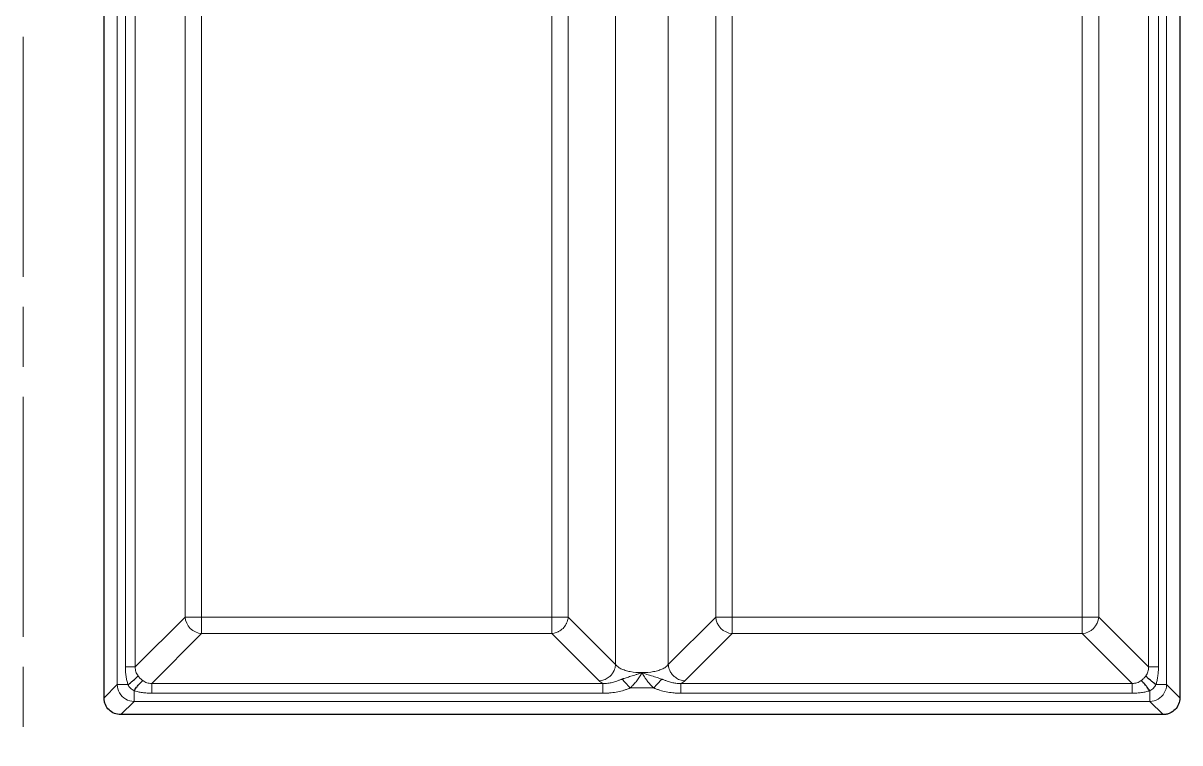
# Model space of a CAD drawing. Header units: millimetres. Extents: x 0 to 1486, y 0 to 1051.
# Drawn here: x 644.75 to 678.86, y 322.88 to 344.12 of the extents above; entities that cross this region are included whole.
import ezdxf

# ---------------------------------------------------------------- set-up
doc = ezdxf.new("R2010")
doc.units = ezdxf.units.MM
doc.header["$LTSCALE"] = 1.25
doc.linetypes.add('CHAIN', pattern=[0.3543, 0.2362, -0.0295, 0.0591, -0.0295])
for name, color, linetype, lineweight, true_color in [('Mittellinie(DIN)', 7, 'CHAIN', 15, 0x262659), ('Sichtbare Kanten(DIN)', 7, 'Continuous', 25, 0x262659), ('Sichtbare tangentiale Kanten(DIN)', 7, 'Continuous', 15, 0x1a1a3e)]:
    doc.layers.add(name, color=color, linetype=linetype, lineweight=lineweight, true_color=true_color)

msp = doc.modelspace()

# ---------------------------------------------------------------- linework, layer by layer
at = {"layer": 'Mittellinie(DIN)', "ltscale": 23.990969}
msp.add_line((644.7485, 418.0922), (644.7485, 136.0435), dxfattribs=at)
at = {"layer": 'Sichtbare Kanten(DIN)'}
for p, q in [((647.1335, 324.209), (647.1335, 375.0887)), ((678.8635, 375.0887), (678.8635, 324.209)), ((678.3683, 323.7139), (647.6286, 323.7139))]:
    msp.add_line(p, q, dxfattribs=at)
for points, knots in [([(647.8397, 324.5991), (647.8555, 324.6108), (647.8711, 324.6224), (647.8864, 324.634), (647.9054, 324.6485), (647.924, 324.6629), (647.9417, 324.6769), (647.9524, 324.6854), (647.9628, 324.6937), (647.9728, 324.7019), (647.993, 324.7183), (648.0119, 324.7341), (648.0292, 324.7492), (648.0466, 324.7642), (648.0623, 324.7784), (648.0763, 324.7916), (648.0833, 324.7982), (648.0898, 324.8045), (648.0959, 324.8106), (648.1059, 324.8206), (648.1147, 324.8299), (648.122, 324.8383), (648.1279, 324.8451), (648.1328, 324.8512), (648.1368, 324.8567)], [-1.0769104, -1.0769104, -1.0769104, -1.0769104, -0.9572537, -0.9572537, -0.9572537, -0.8077, -0.8077, -0.8077, -0.7179403, -0.7179403, -0.7179403, -0.5384552, -0.5384552, -0.5384552, -0.3589701, -0.3589701, -0.3589701, -0.2692104, -0.2692104, -0.2692104, -0.1196567, -0.1196567, -0.1196567, 0, 0, 0, 0]), ([(678.1573, 324.5991), (678.1414, 324.6108), (678.1258, 324.6224), (678.1106, 324.634), (678.0915, 324.6485), (678.073, 324.6629), (678.0552, 324.6769), (678.0445, 324.6854), (678.0342, 324.6937), (678.0241, 324.7019), (678.0039, 324.7183), (677.985, 324.7341), (677.9677, 324.7492), (677.9504, 324.7642), (677.9346, 324.7784), (677.9206, 324.7916), (677.9136, 324.7982), (677.9071, 324.8045), (677.9011, 324.8106), (677.891, 324.8206), (677.8822, 324.8299), (677.8749, 324.8383), (677.869, 324.8451), (677.8641, 324.8512), (677.8601, 324.8567)], [-1.0769104, -1.0769104, -1.0769104, -1.0769104, -0.9572537, -0.9572537, -0.9572537, -0.8077, -0.8077, -0.8077, -0.7179403, -0.7179403, -0.7179403, -0.5384552, -0.5384552, -0.5384552, -0.3589701, -0.3589701, -0.3589701, -0.2692104, -0.2692104, -0.2692104, -0.1196567, -0.1196567, -0.1196567, 0, 0, 0, 0]), ([(648.0187, 324.4201), (648.0304, 324.4359), (648.042, 324.4515), (648.0536, 324.4668), (648.0681, 324.4858), (648.0825, 324.5044), (648.0965, 324.5221), (648.105, 324.5328), (648.1133, 324.5432), (648.1215, 324.5532), (648.1379, 324.5734), (648.1537, 324.5923), (648.1687, 324.6096), (648.1838, 324.627), (648.198, 324.6427), (648.2112, 324.6567), (648.2178, 324.6637), (648.2241, 324.6702), (648.2302, 324.6763), (648.2402, 324.6863), (648.2495, 324.6951), (648.2579, 324.7024), (648.2647, 324.7083), (648.2708, 324.7132), (648.2763, 324.7172)], [-1.0769104, -1.0769104, -1.0769104, -1.0769104, -0.9572537, -0.9572537, -0.9572537, -0.8077, -0.8077, -0.8077, -0.7179403, -0.7179403, -0.7179403, -0.5384552, -0.5384552, -0.5384552, -0.3589701, -0.3589701, -0.3589701, -0.2692104, -0.2692104, -0.2692104, -0.1196567, -0.1196567, -0.1196567, 0, 0, 0, 0]), ([(677.9782, 324.4201), (677.9666, 324.4359), (677.9549, 324.4515), (677.9433, 324.4668), (677.9288, 324.4858), (677.9145, 324.5044), (677.9004, 324.5221), (677.892, 324.5328), (677.8836, 324.5432), (677.8754, 324.5532), (677.859, 324.5734), (677.8432, 324.5923), (677.8282, 324.6096), (677.8131, 324.627), (677.7989, 324.6427), (677.7857, 324.6567), (677.7791, 324.6637), (677.7728, 324.6702), (677.7668, 324.6763), (677.7567, 324.6863), (677.7474, 324.6951), (677.739, 324.7024), (677.7323, 324.7083), (677.7261, 324.7132), (677.7206, 324.7172)], [-1.0769104, -1.0769104, -1.0769104, -1.0769104, -0.9572537, -0.9572537, -0.9572537, -0.8077, -0.8077, -0.8077, -0.7179403, -0.7179403, -0.7179403, -0.5384552, -0.5384552, -0.5384552, -0.3589701, -0.3589701, -0.3589701, -0.2692104, -0.2692104, -0.2692104, -0.1196567, -0.1196567, -0.1196567, 0, 0, 0, 0]), ([(647.6286, 323.7139), (647.5646, 323.7139), (647.5002, 323.7263), (647.3823, 323.7741), (647.3286, 323.8091), (647.2377, 323.8972), (647.201, 323.9501), (647.1616, 324.0397), (647.1511, 324.0727), (647.1371, 324.1401), (647.1335, 324.1746), (647.1335, 324.209)], [0, 0, 0, 0, 0.019193526, 0.019193526, 0.038166014, 0.038166014, 0.057250771, 0.057250771, 0.067667509, 0.067667509, 0.078108379, 0.078108379, 0.078108379, 0.078108379]), ([(678.8635, 324.209), (678.8635, 324.145), (678.851, 324.0806), (678.8033, 323.9627), (678.7683, 323.909), (678.6801, 323.8181), (678.6272, 323.7814), (678.5376, 323.742), (678.5046, 323.7315), (678.4372, 323.7175), (678.4028, 323.7139), (678.3683, 323.7139)], [0, 0, 0, 0, 0.019193526, 0.019193526, 0.038166014, 0.038166014, 0.057250771, 0.057250771, 0.067667509, 0.067667509, 0.078108379, 0.078108379, 0.078108379, 0.078108379])]:
    msp.add_open_spline(points, degree=3, knots=knots, dxfattribs=at)
at = {"layer": 'Sichtbare tangentiale Kanten(DIN)'}
for p, q in [((647.5236, 324.5991), (647.5236, 374.6986)), ((678.4734, 374.6986), (678.4734, 324.5991)), ((647.7644, 374.1758), (647.7644, 325.122)), ((648.056, 374.1758), (648.056, 325.122)), ((662.2216, 374.1024), (662.2216, 325.1953)), ((663.7753, 374.1024), (663.7753, 325.1953)), ((677.9409, 374.1758), (677.9409, 325.122)), ((678.2325, 374.1758), (678.2325, 325.122)), ((649.5271, 326.593), (649.5271, 372.7047)), ((650.0126, 326.593), (650.0126, 372.7047)), ((660.3365, 372.7047), (660.3365, 326.593)), ((660.8221, 372.7047), (660.8221, 326.593)), ((665.1749, 372.7047), (665.1749, 326.593)), ((665.6604, 372.7047), (665.6604, 326.593)), ((675.9843, 372.7047), (675.9843, 326.593)), ((676.4699, 372.7047), (676.4699, 326.593)), ((648.056, 325.122), (649.5271, 326.593)), ((649.5271, 326.593), (650.0126, 326.593)), ((660.3365, 326.593), (650.0126, 326.593)), ((650.0126, 326.1075), (650.0126, 326.593)), ((660.3365, 326.593), (660.3365, 326.1075)), ((660.3365, 326.593), (660.8221, 326.593)), ((660.8221, 326.593), (662.2216, 325.1953)), ((665.1749, 326.593), (663.7753, 325.1953)), ((665.6604, 326.593), (665.1749, 326.593)), ((675.9843, 326.593), (665.6604, 326.593)), ((665.6604, 326.1075), (665.6604, 326.593)), ((675.9843, 326.593), (676.4699, 326.593)), ((675.9843, 326.593), (675.9843, 326.1075)), ((677.9409, 325.122), (676.4699, 326.593)), ((648.5416, 324.6364), (650.0126, 326.1075)), ((660.3365, 326.1075), (650.0126, 326.1075)), ((660.3365, 326.1075), (661.7361, 324.7097)), ((665.6604, 326.1075), (664.2608, 324.7097)), ((675.9843, 326.1075), (665.6604, 326.1075)), ((677.4553, 324.6364), (675.9843, 326.1075)), ((648.056, 325.122), (647.7644, 325.122)), ((677.9409, 325.122), (678.2325, 325.122)), ((647.1335, 324.209), (647.5236, 324.5991)), ((648.5416, 324.6364), (661.85, 324.6364)), ((648.5416, 324.3449), (648.5416, 324.6364)), ((661.85, 324.6364), (661.85, 324.3449)), ((663.3459, 324.5001), (662.6512, 324.5001)), ((664.147, 324.6364), (677.4553, 324.6364)), ((664.147, 324.3449), (664.147, 324.6364)), ((677.4553, 324.6364), (677.4553, 324.3449)), ((678.1573, 324.5991), (678.4734, 324.5991)), ((678.8635, 324.209), (678.4734, 324.5991)), ((647.6286, 323.7139), (648.0187, 324.104)), ((677.9782, 324.104), (648.0187, 324.104)), ((648.5416, 324.3449), (661.85, 324.3449)), ((664.147, 324.3449), (677.4553, 324.3449)), ((678.3683, 323.7139), (677.9782, 324.104))]:
    msp.add_line(p, q, dxfattribs=at)
for centre, major_axis, ratio, start_param, end_param in [((650.0126, 326.593), (0.3536, -0.3536), 0.9446321, 3.9554703, 5.4693077), ((665.6604, 326.593), (0.3533, -0.3538), 0.9445654, 3.9561594, 5.4699263), ((675.9843, 326.593), (-0.3536, -0.3536), 0.9446321, 0.8138776, 2.327715), ((662.7928, 324.7683), (1.094, -0.0179), 0.2634519, 3.4077328, 3.677844), ((662.6512, 324.5001), (0.3344, -0.3717), 0.0000692, 3.9311732, 4.7123471), ((663.3458, 324.5), (0.3343, 0.3717), 0.0000692, 4.7125872, 5.493443), ((663.2041, 324.7683), (1.094, 0.0179), 0.2634519, 5.746934, 6.0170452)]:
    msp.add_ellipse(centre, major_axis=major_axis, ratio=ratio, start_param=start_param, end_param=end_param, dxfattribs=at)
for points, knots in [([(660.3365, 326.1075), (660.3482, 326.1081), (660.3599, 326.1092), (660.3716, 326.1107), (660.3949, 326.1138), (660.418, 326.1185), (660.4409, 326.1248), (660.4665, 326.1319), (660.4918, 326.141), (660.5162, 326.1521), (660.5244, 326.1557), (660.5324, 326.1597), (660.5404, 326.1638), (660.5881, 326.1885), (660.6322, 326.2208), (660.6705, 326.2591), (660.7087, 326.2973), (660.741, 326.3414), (660.7657, 326.3892), (660.7699, 326.3971), (660.7738, 326.4052), (660.7775, 326.4133), (660.7885, 326.4378), (660.7977, 326.463), (660.8048, 326.4887), (660.8111, 326.5115), (660.8158, 326.5347), (660.8188, 326.558), (660.8203, 326.5697), (660.8214, 326.5813), (660.8221, 326.593)], [0, 0, 0, 0, 0.0720856, 0.0720856, 0.0720856, 0.2162567, 0.2162567, 0.2162567, 0.3784425, 0.3784425, 0.3784425, 0.4325134, 0.4325134, 0.4325134, 0.7568985, 0.7568985, 0.7568985, 1.0812835, 1.0812835, 1.0812835, 1.1353545, 1.1353545, 1.1353545, 1.2975402, 1.2975402, 1.2975402, 1.4417114, 1.4417114, 1.4417114, 1.5137969, 1.5137969, 1.5137969, 1.5137969]), ([(647.7644, 325.122), (647.7645, 325.1103), (647.7646, 325.0986), (647.7648, 325.0869), (647.7649, 325.0752), (647.7653, 325.0635), (647.7657, 325.0519), (647.7665, 325.0286), (647.7677, 325.0054), (647.7693, 324.9823), (647.7726, 324.9363), (647.7774, 324.8909), (647.7838, 324.8468), (647.7902, 324.8025), (647.7982, 324.7595), (647.8076, 324.7181), (647.8123, 324.6975), (647.8174, 324.6772), (647.8227, 324.6573), (647.8254, 324.6474), (647.8281, 324.6376), (647.8309, 324.6279), (647.8338, 324.6182), (647.8367, 324.6086), (647.8397, 324.5991)], [0, 0, 0, 0, 0.03321382, 0.03321382, 0.03321382, 0.06641125, 0.06641125, 0.06641125, 0.13277377, 0.13277377, 0.13277377, 0.26517816, 0.26517816, 0.26517816, 0.3981672, 0.3981672, 0.3981672, 0.46455773, 0.46455773, 0.46455773, 0.4977404, 0.4977404, 0.4977404, 0.53089997, 0.53089997, 0.53089997, 0.53089997]), ([(648.056, 325.122), (648.0535, 325.0727), (648.0655, 324.9764), (648.1094, 324.8941), (648.1368, 324.8567)], [0, 0, 0, 0, 0.14249094, 0.285274, 0.285274, 0.285274, 0.285274]), ([(662.2216, 325.1953), (662.2209, 325.1836), (662.2198, 325.1719), (662.2183, 325.1603), (662.2153, 325.137), (662.2106, 325.1138), (662.2043, 325.091), (662.1972, 325.0653), (662.1881, 325.04), (662.177, 325.0156), (662.1733, 325.0075), (662.1694, 324.9994), (662.1653, 324.9914), (662.1488, 324.9596), (662.1289, 324.9294), (662.1062, 324.9015), (662.0948, 324.8875), (662.0828, 324.8741), (662.07, 324.8613), (662.0573, 324.8486), (662.0439, 324.8365), (662.0299, 324.8251), (661.995, 324.7967), (661.9565, 324.7728), (661.9158, 324.7543), (661.8913, 324.7433), (661.8661, 324.7341), (661.8404, 324.727), (661.8176, 324.7207), (661.7944, 324.716), (661.7711, 324.713), (661.7594, 324.7115), (661.7478, 324.7104), (661.7361, 324.7097)], [-1.5137969, -1.5137969, -1.5137969, -1.5137969, -1.4417114, -1.4417114, -1.4417114, -1.2975402, -1.2975402, -1.2975402, -1.1353545, -1.1353545, -1.1353545, -1.0812835, -1.0812835, -1.0812835, -0.8650268, -0.8650268, -0.8650268, -0.7568985, -0.7568985, -0.7568985, -0.6487701, -0.6487701, -0.6487701, -0.3784425, -0.3784425, -0.3784425, -0.2162567, -0.2162567, -0.2162567, -0.0720856, -0.0720856, -0.0720856, 0, 0, 0, 0]), ([(662.2216, 325.1953), (662.2428, 325.161), (662.2785, 325.1281), (662.3265, 325.0983), (662.3425, 325.0884), (662.3598, 325.0788), (662.3785, 325.0697), (662.4158, 325.0514), (662.4583, 325.0348), (662.5049, 325.0203), (662.5515, 325.0057), (662.6023, 324.9932), (662.6557, 324.9831), (662.7625, 324.9629), (662.8803, 324.9523), (662.9985, 324.9523)], [-1.0975594, -1.0975594, -1.0975594, -1.0975594, -0.8232491, -0.8232491, -0.8232491, -0.7317063, -0.7317063, -0.7317063, -0.5486389, -0.5486389, -0.5486389, -0.3658531, -0.3658531, -0.3658531, 0, 0, 0, 0]), ([(662.9985, 324.9523), (663.1166, 324.9523), (663.2344, 324.9629), (663.3412, 324.9831), (663.3946, 324.9932), (663.4454, 325.0057), (663.492, 325.0203), (663.5387, 325.0348), (663.5811, 325.0514), (663.6184, 325.0697), (663.6371, 325.0788), (663.6544, 325.0884), (663.6704, 325.0983), (663.7184, 325.1281), (663.7541, 325.161), (663.7753, 325.1953)], [0, 0, 0, 0, 0.3658531, 0.3658531, 0.3658531, 0.5486389, 0.5486389, 0.5486389, 0.7317063, 0.7317063, 0.7317063, 0.8232491, 0.8232491, 0.8232491, 1.0975594, 1.0975594, 1.0975594, 1.0975594]), ([(664.2608, 324.7097), (664.2492, 324.7104), (664.2375, 324.7115), (664.2258, 324.713), (664.2025, 324.716), (664.1793, 324.7207), (664.1565, 324.727), (664.1308, 324.7341), (664.1056, 324.7433), (664.0812, 324.7543), (664.0404, 324.7728), (664.0019, 324.7967), (663.967, 324.8251), (663.953, 324.8365), (663.9396, 324.8486), (663.9269, 324.8613), (663.9142, 324.8741), (663.9021, 324.8875), (663.8907, 324.9015), (663.868, 324.9294), (663.8481, 324.9596), (663.8316, 324.9914), (663.8275, 324.9994), (663.8236, 325.0075), (663.8199, 325.0156), (663.8088, 325.04), (663.7997, 325.0653), (663.7926, 325.091), (663.7863, 325.1138), (663.7816, 325.137), (663.7786, 325.1603), (663.7771, 325.1719), (663.776, 325.1836), (663.7753, 325.1953)], [-1.5137969, -1.5137969, -1.5137969, -1.5137969, -1.4417114, -1.4417114, -1.4417114, -1.2975402, -1.2975402, -1.2975402, -1.1353545, -1.1353545, -1.1353545, -0.8650268, -0.8650268, -0.8650268, -0.7568985, -0.7568985, -0.7568985, -0.6487701, -0.6487701, -0.6487701, -0.4325134, -0.4325134, -0.4325134, -0.3784425, -0.3784425, -0.3784425, -0.2162567, -0.2162567, -0.2162567, -0.0720856, -0.0720856, -0.0720856, 0, 0, 0, 0]), ([(677.9409, 325.122), (677.9434, 325.0727), (677.9315, 324.9764), (677.8875, 324.8941), (677.8601, 324.8567)], [0, 0, 0, 0, 0.14249094, 0.285274, 0.285274, 0.285274, 0.285274]), ([(678.2325, 325.122), (678.2324, 325.1103), (678.2324, 325.0986), (678.2322, 325.0869), (678.232, 325.0752), (678.2317, 325.0635), (678.2312, 325.0519), (678.2304, 325.0286), (678.2292, 325.0054), (678.2276, 324.9823), (678.2244, 324.9363), (678.2195, 324.8909), (678.2131, 324.8468), (678.2067, 324.8025), (678.1987, 324.7595), (678.1893, 324.7181), (678.1846, 324.6975), (678.1796, 324.6772), (678.1742, 324.6573), (678.1716, 324.6474), (678.1688, 324.6376), (678.166, 324.6279), (678.1631, 324.6182), (678.1602, 324.6086), (678.1573, 324.5991)], [0, 0, 0, 0, 0.03321382, 0.03321382, 0.03321382, 0.06641125, 0.06641125, 0.06641125, 0.13277377, 0.13277377, 0.13277377, 0.26517816, 0.26517816, 0.26517816, 0.3981672, 0.3981672, 0.3981672, 0.46455773, 0.46455773, 0.46455773, 0.4977404, 0.4977404, 0.4977404, 0.53089997, 0.53089997, 0.53089997, 0.53089997]), ([(648.1368, 324.8567), (648.1559, 324.8308), (648.1986, 324.7799), (648.2494, 324.737), (648.2763, 324.7172)], [0, 0, 0, 0, 0.09759049, 0.19891575, 0.19891575, 0.19891575, 0.19891575]), ([(662.4157, 324.7618), (662.4251, 324.7648), (662.4345, 324.7678), (662.444, 324.7709), (662.4536, 324.7741), (662.4633, 324.7772), (662.4731, 324.7804), (662.4927, 324.7869), (662.5129, 324.7935), (662.5338, 324.8004), (662.5769, 324.8146), (662.6231, 324.8298), (662.6735, 324.846), (662.7206, 324.861), (662.7712, 324.8769), (662.8247, 324.8942), (662.8523, 324.9031), (662.8807, 324.9123), (662.9098, 324.922), (662.9243, 324.9268), (662.9389, 324.9318), (662.9537, 324.9368), (662.9685, 324.9419), (662.9835, 324.947), (662.9985, 324.9523)], [0, 0, 0, 0, 0.0397614, 0.0397614, 0.0397614, 0.07945706, 0.07945706, 0.07945706, 0.15871475, 0.15871475, 0.15871475, 0.32258978, 0.32258978, 0.32258978, 0.4758974, 0.4758974, 0.4758974, 0.55516805, 0.55516805, 0.55516805, 0.59470833, 0.59470833, 0.59470833, 0.634183, 0.634183, 0.634183, 0.634183]), ([(662.6512, 324.5001), (662.6599, 324.5081), (662.6688, 324.5161), (662.6774, 324.5243), (662.6861, 324.5325), (662.6947, 324.5409), (662.7031, 324.5493), (662.72, 324.5661), (662.7365, 324.5834), (662.7525, 324.601), (662.7858, 324.6376), (662.8173, 324.6758), (662.8471, 324.7152), (662.8749, 324.752), (662.9003, 324.7906), (662.9251, 324.8294), (662.9379, 324.8495), (662.9505, 324.8698), (662.9628, 324.8902), (662.969, 324.9004), (662.9751, 324.9107), (662.981, 324.921), (662.987, 324.9314), (662.9928, 324.9418), (662.9985, 324.9523)], [0, 0, 0, 0, 0.03572785, 0.03572785, 0.03572785, 0.07149694, 0.07149694, 0.07149694, 0.14312062, 0.14312062, 0.14312062, 0.29141532, 0.29141532, 0.29141532, 0.42964001, 0.42964001, 0.42964001, 0.50120862, 0.50120862, 0.50120862, 0.53702584, 0.53702584, 0.53702584, 0.57289678, 0.57289678, 0.57289678, 0.57289678]), ([(662.9985, 324.9523), (663.1005, 324.9166), (663.2642, 324.8654), (663.4475, 324.8059), (663.5382, 324.7756), (663.5812, 324.7617)], [0, 0, 0, 0, 0.26896933, 0.45156768, 0.63416604, 0.63416604, 0.63416604, 0.63416604]), ([(662.9985, 324.9523), (663.0042, 324.9418), (663.0099, 324.9313), (663.0159, 324.921), (663.0218, 324.9107), (663.0279, 324.9004), (663.034, 324.8902), (663.0463, 324.8697), (663.0588, 324.8494), (663.0716, 324.8292), (663.0893, 324.8011), (663.1075, 324.7732), (663.127, 324.7462), (663.1355, 324.7344), (663.1441, 324.7228), (663.1529, 324.7112), (663.1818, 324.6732), (663.2123, 324.6363), (663.2445, 324.601), (663.2606, 324.5834), (663.2771, 324.5661), (663.294, 324.5492), (663.3024, 324.5408), (663.3109, 324.5325), (663.3196, 324.5243), (663.3283, 324.5161), (663.3371, 324.5081), (663.3459, 324.5001)], [0, 0, 0, 0, 0.0358734, 0.0358734, 0.0358734, 0.07170528, 0.07170528, 0.07170528, 0.14331927, 0.14331927, 0.14331927, 0.24303125, 0.24303125, 0.24303125, 0.28653163, 0.28653163, 0.28653163, 0.42986368, 0.42986368, 0.42986368, 0.50150264, 0.50150264, 0.50150264, 0.53727834, 0.53727834, 0.53727834, 0.5730102, 0.5730102, 0.5730102, 0.5730102]), ([(677.8601, 324.8567), (677.841, 324.8308), (677.7983, 324.7799), (677.7475, 324.737), (677.7206, 324.7172)], [0, 0, 0, 0, 0.09759049, 0.19891575, 0.19891575, 0.19891575, 0.19891575]), ([(647.5236, 324.5991), (647.5261, 324.5991), (647.5299, 324.5991), (647.5349, 324.5991), (647.5417, 324.5991), (647.5508, 324.5991), (647.5621, 324.5991), (647.5672, 324.5991), (647.5727, 324.5991), (647.5786, 324.5991), (647.5953, 324.5991), (647.6153, 324.5991), (647.6381, 324.5991), (647.6541, 324.5991), (647.6716, 324.5991), (647.6901, 324.5991), (647.7071, 324.5991), (647.725, 324.5991), (647.7436, 324.5991), (647.7577, 324.5991), (647.7722, 324.5991), (647.787, 324.5991), (647.8042, 324.5991), (647.8218, 324.5991), (647.8397, 324.5991)], [0, 0, 0, 0, 0.1366456, 0.1366456, 0.1366456, 0.3250932, 0.3250932, 0.3250932, 0.4099368, 0.4099368, 0.4099368, 0.6502295, 0.6502295, 0.6502295, 0.8198736, 0.8198736, 0.8198736, 0.9753762, 0.9753762, 0.9753762, 1.0931648, 1.0931648, 1.0931648, 1.2298104, 1.2298104, 1.2298104, 1.2298104]), ([(647.8397, 324.5991), (647.848, 324.582), (647.8669, 324.5467), (647.9079, 324.4936), (647.9626, 324.4493), (647.9996, 324.4294), (648.0187, 324.4201)], [0, 0, 0, 0, 0.06385433, 0.1271103, 0.18750841, 0.25908506, 0.25908506, 0.25908506, 0.25908506]), ([(648.5416, 324.6364), (648.4923, 324.6339), (648.396, 324.6459), (648.3137, 324.6898), (648.2763, 324.7172)], [0, 0, 0, 0, 0.14249094, 0.285274, 0.285274, 0.285274, 0.285274]), ([(662.4157, 324.7618), (662.4084, 324.7594), (662.4012, 324.757), (662.3941, 324.7546), (662.387, 324.7523), (662.3801, 324.7499), (662.3734, 324.7475), (662.3598, 324.7428), (662.3467, 324.738), (662.3339, 324.7334), (662.3057, 324.723), (662.2793, 324.7129), (662.2534, 324.7034), (662.2089, 324.6872), (662.166, 324.6728), (662.1229, 324.6615), (662.0809, 324.6505), (662.0386, 324.6426), (661.9961, 324.6381), (661.9703, 324.6354), (661.9443, 324.634), (661.9184, 324.6338), (661.907, 324.6337), (661.8955, 324.6339), (661.8841, 324.6344), (661.8727, 324.6348), (661.8613, 324.6356), (661.85, 324.6364)], [0, 0, 0, 0, 0.01897228, 0.01897228, 0.01897228, 0.03796594, 0.03796594, 0.03796594, 0.07600353, 0.07600353, 0.07600353, 0.16039524, 0.16039524, 0.16039524, 0.30539712, 0.30539712, 0.30539712, 0.44668431, 0.44668431, 0.44668431, 0.53247752, 0.53247752, 0.53247752, 0.57051482, 0.57051482, 0.57051482, 0.60860001, 0.60860001, 0.60860001, 0.60860001]), ([(662.6512, 324.5001), (662.6441, 324.4973), (662.6372, 324.4945), (662.6302, 324.4917), (662.6232, 324.489), (662.6161, 324.4862), (662.609, 324.4835), (662.5949, 324.478), (662.5806, 324.4727), (662.5662, 324.4673), (662.5373, 324.4568), (662.5078, 324.4465), (662.4775, 324.4369), (662.4742, 324.4358), (662.4709, 324.4348), (662.4676, 324.4337), (662.4093, 324.4156), (662.3479, 324.3995), (662.2834, 324.3864), (662.2205, 324.3736), (662.1547, 324.3636), (662.0871, 324.3567), (662.0824, 324.3562), (662.0778, 324.3557), (662.0731, 324.3553), (662.0365, 324.3518), (661.9995, 324.3492), (661.9622, 324.3474), (661.9436, 324.3466), (661.9249, 324.3459), (661.9062, 324.3455), (661.8875, 324.3451), (661.8687, 324.345), (661.85, 324.3449)], [0, 0, 0, 0, 0.02583351, 0.02583351, 0.02583351, 0.0516036, 0.0516036, 0.0516036, 0.10300036, 0.10300036, 0.10300036, 0.20559562, 0.20559562, 0.20559562, 0.21673382, 0.21673382, 0.21673382, 0.41266739, 0.41266739, 0.41266739, 0.60358148, 0.60358148, 0.60358148, 0.61677746, 0.61677746, 0.61677746, 0.71958411, 0.71958411, 0.71958411, 0.77098124, 0.77098124, 0.77098124, 0.82236981, 0.82236981, 0.82236981, 0.82236981]), ([(663.3459, 324.5001), (663.3529, 324.4973), (663.3599, 324.4945), (663.3669, 324.4917), (663.3739, 324.489), (663.3809, 324.4862), (663.388, 324.4835), (663.4022, 324.478), (663.4164, 324.4727), (663.4309, 324.4673), (663.4597, 324.4567), (663.4892, 324.4465), (663.5195, 324.4368), (663.5228, 324.4358), (663.5261, 324.4347), (663.5295, 324.4337), (663.5877, 324.4155), (663.6491, 324.3995), (663.7137, 324.3864), (663.7765, 324.3736), (663.8423, 324.3636), (663.9099, 324.3567), (663.9146, 324.3562), (663.9192, 324.3557), (663.9239, 324.3553), (663.9604, 324.3518), (663.9974, 324.3492), (664.0347, 324.3474), (664.0533, 324.3466), (664.072, 324.3459), (664.0907, 324.3455), (664.1095, 324.3451), (664.1282, 324.345), (664.147, 324.3449)], [0, 0, 0, 0, 0.02582867, 0.02582867, 0.02582867, 0.05159429, 0.05159429, 0.05159429, 0.10298265, 0.10298265, 0.10298265, 0.20556131, 0.20556131, 0.20556131, 0.21674073, 0.21674073, 0.21674073, 0.4126769, 0.4126769, 0.4126769, 0.60355799, 0.60355799, 0.60355799, 0.61667445, 0.61667445, 0.61667445, 0.7194638, 0.7194638, 0.7194638, 0.77085237, 0.77085237, 0.77085237, 0.82223245, 0.82223245, 0.82223245, 0.82223245]), ([(663.5812, 324.7617), (663.5885, 324.7593), (663.5957, 324.7569), (663.6028, 324.7546), (663.6099, 324.7522), (663.6168, 324.7498), (663.6236, 324.7475), (663.6372, 324.7427), (663.6503, 324.738), (663.663, 324.7333), (663.6912, 324.723), (663.7176, 324.7129), (663.7436, 324.7034), (663.7881, 324.6871), (663.831, 324.6727), (663.8741, 324.6615), (663.9161, 324.6505), (663.9584, 324.6426), (664.0009, 324.6381), (664.0267, 324.6354), (664.0526, 324.634), (664.0785, 324.6338), (664.0899, 324.6337), (664.1014, 324.6339), (664.1128, 324.6344), (664.1242, 324.6348), (664.1356, 324.6356), (664.147, 324.6364)], [0, 0, 0, 0, 0.01897293, 0.01897293, 0.01897293, 0.03796717, 0.03796717, 0.03796717, 0.07600559, 0.07600559, 0.07600559, 0.16042953, 0.16042953, 0.16042953, 0.30545971, 0.30545971, 0.30545971, 0.44674818, 0.44674818, 0.44674818, 0.53248555, 0.53248555, 0.53248555, 0.57052339, 0.57052339, 0.57052339, 0.60860904, 0.60860904, 0.60860904, 0.60860904]), ([(677.4553, 324.6364), (677.5046, 324.6339), (677.6009, 324.6459), (677.6832, 324.6898), (677.7206, 324.7172)], [0, 0, 0, 0, 0.14249094, 0.285274, 0.285274, 0.285274, 0.285274]), ([(678.1573, 324.5991), (678.1489, 324.582), (678.13, 324.5467), (678.089, 324.4936), (678.0344, 324.4493), (677.9973, 324.4294), (677.9782, 324.4201)], [0, 0, 0, 0, 0.06385433, 0.1271103, 0.18750841, 0.25908506, 0.25908506, 0.25908506, 0.25908506]), ([(648.5416, 324.3449), (648.5299, 324.3449), (648.5182, 324.345), (648.5065, 324.3452), (648.4948, 324.3453), (648.4831, 324.3457), (648.4715, 324.3461), (648.4482, 324.3469), (648.425, 324.3481), (648.4019, 324.3497), (648.3559, 324.353), (648.3105, 324.3578), (648.2664, 324.3642), (648.2221, 324.3706), (648.1791, 324.3786), (648.1377, 324.388), (648.117, 324.3927), (648.0968, 324.3978), (648.0769, 324.4031), (648.067, 324.4058), (648.0572, 324.4085), (648.0475, 324.4113), (648.0378, 324.4142), (648.0282, 324.4171), (648.0187, 324.4201)], [0, 0, 0, 0, 0.03321382, 0.03321382, 0.03321382, 0.06641125, 0.06641125, 0.06641125, 0.13277377, 0.13277377, 0.13277377, 0.26517816, 0.26517816, 0.26517816, 0.3981672, 0.3981672, 0.3981672, 0.46455773, 0.46455773, 0.46455773, 0.4977404, 0.4977404, 0.4977404, 0.53089995, 0.53089995, 0.53089995, 0.53089995]), ([(648.0187, 324.4201), (648.0187, 324.3996), (648.0187, 324.3334), (648.0187, 324.232), (648.0187, 324.141), (648.0187, 324.1106), (648.0187, 324.104)], [-0.48919907, -0.48919907, -0.48919907, -0.48919907, -0.42706452, -0.28470968, -0.14235484, 0, 0, 0, 0]), ([(677.4553, 324.3449), (677.4671, 324.3449), (677.4787, 324.345), (677.4904, 324.3452), (677.5021, 324.3453), (677.5138, 324.3457), (677.5254, 324.3461), (677.5487, 324.3469), (677.572, 324.3481), (677.595, 324.3497), (677.6411, 324.353), (677.6865, 324.3578), (677.7305, 324.3642), (677.7748, 324.3706), (677.8178, 324.3786), (677.8592, 324.388), (677.8799, 324.3927), (677.9001, 324.3978), (677.92, 324.4031), (677.9299, 324.4058), (677.9397, 324.4085), (677.9494, 324.4113), (677.9591, 324.4142), (677.9687, 324.4171), (677.9782, 324.4201)], [0, 0, 0, 0, 0.03321382, 0.03321382, 0.03321382, 0.06641125, 0.06641125, 0.06641125, 0.13277377, 0.13277377, 0.13277377, 0.26517816, 0.26517816, 0.26517816, 0.3981672, 0.3981672, 0.3981672, 0.46455773, 0.46455773, 0.46455773, 0.4977404, 0.4977404, 0.4977404, 0.53089995, 0.53089995, 0.53089995, 0.53089995]), ([(677.9782, 324.104), (677.9782, 324.1106), (677.9782, 324.141), (677.9782, 324.232), (677.9782, 324.3334), (677.9782, 324.3996), (677.9782, 324.4201)], [0, 0, 0, 0, 0.14235484, 0.28470968, 0.42706452, 0.48919907, 0.48919907, 0.48919907, 0.48919907])]:
    msp.add_open_spline(points, degree=3, knots=knots, dxfattribs=at)
for points in [[(647.5236, 324.5991), (647.5249, 324.5134), (647.5728, 324.3423), (647.7619, 324.1532), (647.933, 324.1053), (648.0187, 324.104)], [(678.4734, 324.5991), (678.472, 324.5134), (678.4241, 324.3423), (678.235, 324.1532), (678.0639, 324.1053), (677.9782, 324.104)]]:
    msp.add_open_spline(points, degree=3, dxfattribs=at)

doc.saveas('drawing.dxf')
